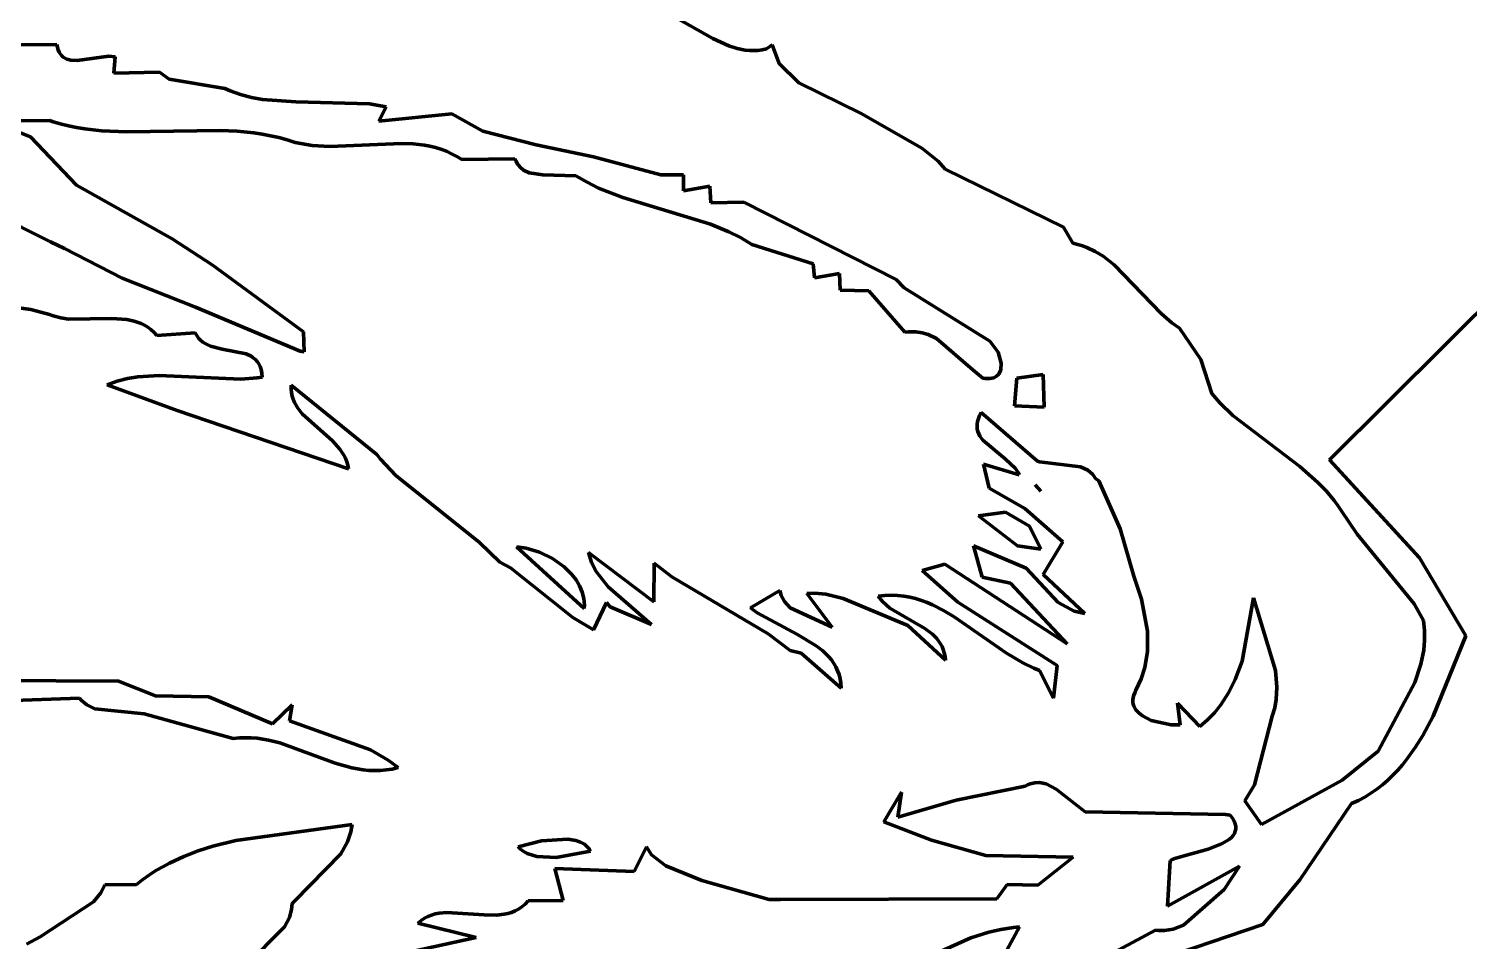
# Model space of a CAD drawing. Header units: millimetres. Extents: x 0 to 7.9, y 0 to 11.
# Drawn here: x 5.054 to 6.627, y 4.724 to 5.72 of the extents above; entities that cross this region are included whole.
import ezdxf

# ---------------------------------------------------------------- set-up
doc = ezdxf.new("R2010")
doc.units = ezdxf.units.MM
doc.layers.add('color#020202ff', color=7, linetype='CONTINUOUS', lineweight=100)
doc.layers.add('color#ffffffff', color=7, linetype='CONTINUOUS', lineweight=100)

msp = doc.modelspace()

# ---------------------------------------------------------------- linework, layer by layer
at = {"layer": 'color#020202ff'}
for p, q in [((5.8011, 5.7097), (5.7449, 5.7414)), ((5.0216, 5.703), (5.0848, 5.7034)), ((5.0848, 5.7034), (5.0854, 5.7001)), ((5.0854, 5.7001), (5.0863, 5.6973)), ((5.0863, 5.6973), (5.0874, 5.6948)), ((5.0874, 5.6948), (5.0887, 5.6927)), ((5.8186, 5.7017), (5.8011, 5.7097)), ((5.8275, 5.6989), (5.8186, 5.7017)), ((5.8365, 5.6971), (5.8275, 5.6989)), ((5.8411, 5.6967), (5.8365, 5.6971)), ((5.8457, 5.6966), (5.8411, 5.6967)), ((5.8503, 5.6968), (5.8457, 5.6966)), ((5.855, 5.6975), (5.8503, 5.6968)), ((5.8598, 5.6985), (5.855, 5.6975)), ((5.866, 5.703), (5.8598, 5.6985)), ((5.8735, 5.6827), (5.866, 5.703)), ((5.0887, 5.6927), (5.0901, 5.6909)), ((5.0901, 5.6909), (5.0917, 5.6894)), ((5.0917, 5.6894), (5.0955, 5.6873)), ((5.0955, 5.6873), (5.0998, 5.6861)), ((5.0998, 5.6861), (5.107, 5.6858)), ((5.107, 5.6858), (5.1415, 5.6907)), ((5.1415, 5.6907), (5.1483, 5.6899)), ((5.1483, 5.6899), (5.1468, 5.6721)), ((5.8951, 5.6613), (5.8735, 5.6827)), ((5.1468, 5.6721), (5.1967, 5.6729)), ((5.1967, 5.6729), (5.2075, 5.6653)), ((5.2075, 5.6653), (5.268, 5.6554)), ((5.268, 5.6554), (5.2738, 5.6528)), ((5.2738, 5.6528), (5.2854, 5.6486)), ((5.2854, 5.6486), (5.2972, 5.6455)), ((5.9629, 5.6278), (5.8951, 5.6613)), ((5.2972, 5.6455), (5.3092, 5.6433)), ((5.3092, 5.6433), (5.3458, 5.6408)), ((5.3458, 5.6408), (5.4261, 5.6385)), ((5.4261, 5.6385), (5.4443, 5.6351)), ((5.4443, 5.6351), (5.4364, 5.6194)), ((5.0771, 5.6201), (5.0118, 5.6199)), ((5.0118, 5.6199), (5.056, 5.6023)), ((5.0794, 5.6191), (5.0771, 5.6201)), ((5.0883, 5.6165), (5.0794, 5.6191)), ((5.0973, 5.6143), (5.0883, 5.6165)), ((5.4364, 5.6194), (5.516, 5.6275)), ((5.516, 5.6275), (5.55, 5.6086)), ((6.0294, 5.5899), (5.9629, 5.6278)), ((5.056, 5.6023), (5.1063, 5.5497)), ((5.1063, 5.6125), (5.0973, 5.6143)), ((5.1154, 5.6111), (5.1063, 5.6125)), ((5.1336, 5.6091), (5.1154, 5.6111)), ((5.1612, 5.6079), (5.1336, 5.6091)), ((5.2632, 5.6094), (5.1612, 5.6079)), ((5.2817, 5.6085), (5.2632, 5.6094)), ((5.2999, 5.6067), (5.2817, 5.6085)), ((5.309, 5.6054), (5.2999, 5.6067)), ((5.3181, 5.6037), (5.309, 5.6054)), ((5.3271, 5.6017), (5.3181, 5.6037)), ((5.3361, 5.5993), (5.3271, 5.6017)), ((5.55, 5.6086), (5.6081, 5.5936)), ((5.345, 5.5964), (5.3361, 5.5993)), ((5.3511, 5.595), (5.345, 5.5964)), ((5.3636, 5.593), (5.3511, 5.595)), ((5.3828, 5.592), (5.3636, 5.593)), ((5.461, 5.5953), (5.3828, 5.592)), ((5.4737, 5.5947), (5.461, 5.5953)), ((5.4861, 5.5933), (5.4737, 5.5947)), ((5.4922, 5.5921), (5.4861, 5.5933)), ((5.4983, 5.5906), (5.4922, 5.5921)), ((5.5042, 5.5888), (5.4983, 5.5906)), ((5.5101, 5.5866), (5.5042, 5.5888)), ((5.5158, 5.584), (5.5101, 5.5866)), ((5.6081, 5.5936), (5.6706, 5.5806)), ((6.0472, 5.5758), (6.0294, 5.5899)), ((5.5215, 5.581), (5.5158, 5.584)), ((5.527, 5.5775), (5.5215, 5.581)), ((5.585, 5.5785), (5.527, 5.5775)), ((5.5862, 5.5758), (5.585, 5.5785)), ((5.5875, 5.5734), (5.5862, 5.5758)), ((5.5906, 5.5693), (5.5875, 5.5734)), ((5.5943, 5.5662), (5.5906, 5.5693)), ((5.6706, 5.5806), (5.7444, 5.5608)), ((6.0547, 5.5671), (6.0472, 5.5758)), ((5.6006, 5.5632), (5.5943, 5.5662)), ((5.6154, 5.5611), (5.6006, 5.5632)), ((5.6516, 5.56), (5.6154, 5.5611)), ((5.6638, 5.5528), (5.6516, 5.56)), ((5.6764, 5.5465), (5.6638, 5.5528)), ((5.7444, 5.5608), (5.7691, 5.5608)), ((5.7691, 5.5608), (5.769, 5.5434)), ((6.1839, 5.5036), (6.0547, 5.5671)), ((5.1063, 5.5497), (5.2107, 5.491)), ((5.7027, 5.5362), (5.6764, 5.5465)), ((5.769, 5.5434), (5.7978, 5.5486)), ((5.7978, 5.5486), (5.7989, 5.5303)), ((5.0777, 5.4879), (5.0075, 5.5228)), ((5.7987, 5.5069), (5.7027, 5.5362)), ((5.7989, 5.5303), (5.835, 5.5312)), ((5.835, 5.5312), (6.0012, 5.4466)), ((5.8185, 5.4987), (5.7987, 5.5069)), ((5.2107, 5.491), (5.2544, 5.4625)), ((5.8313, 5.4923), (5.8185, 5.4987)), ((5.8436, 5.4849), (5.8313, 5.4923)), ((6.1944, 5.4861), (6.1839, 5.5036)), ((5.0932, 5.4803), (5.0777, 5.4879)), ((5.1562, 5.448), (5.0932, 5.4803)), ((5.9108, 5.4638), (5.8436, 5.4849)), ((6.1997, 5.4849), (6.1944, 5.4861)), ((6.2047, 5.4834), (6.1997, 5.4849)), ((6.2095, 5.4816), (6.2047, 5.4834)), ((6.2187, 5.4773), (6.2095, 5.4816)), ((6.2274, 5.472), (6.2187, 5.4773)), ((5.2544, 5.4625), (5.3539, 5.3893)), ((5.9122, 5.4485), (5.9108, 5.4638)), ((6.2394, 5.4626), (6.2274, 5.472)), ((6.2907, 5.4096), (6.2394, 5.4626)), ((5.236, 5.4162), (5.1562, 5.448)), ((5.9394, 5.4531), (5.9122, 5.4485)), ((5.94, 5.4348), (5.9394, 5.4531)), ((6.0012, 5.4466), (6.0101, 5.4375)), ((6.6817, 5.4559), (6.4747, 5.2496)), ((5.9716, 5.4343), (5.94, 5.4348)), ((6.0109, 5.3891), (5.9716, 5.4343)), ((6.0101, 5.4375), (6.1037, 5.3792)), ((4.9815, 5.4235), (5.0564, 5.4139)), ((5.0564, 5.4139), (5.0768, 5.4084)), ((5.3505, 5.3684), (5.236, 5.4162)), ((5.0768, 5.4084), (5.0807, 5.4069)), ((5.0807, 5.4069), (5.0889, 5.4047)), ((5.0889, 5.4047), (5.0973, 5.4034)), ((5.0973, 5.4034), (5.1447, 5.404)), ((5.1447, 5.404), (5.1612, 5.4029)), ((5.1612, 5.4029), (5.1691, 5.4012)), ((5.1691, 5.4012), (5.1767, 5.3984)), ((5.1767, 5.3984), (5.1803, 5.3966)), ((5.1803, 5.3966), (5.1839, 5.3944)), ((6.3025, 5.3994), (6.2907, 5.4096)), ((6.3109, 5.3934), (6.3025, 5.3994)), ((5.1839, 5.3944), (5.1873, 5.3918)), ((5.1873, 5.3918), (5.1906, 5.3889)), ((5.1906, 5.3889), (5.1938, 5.3855)), ((5.1938, 5.3855), (5.2357, 5.3885)), ((5.2357, 5.3885), (5.2374, 5.3854)), ((5.2374, 5.3854), (5.2394, 5.3826)), ((5.2394, 5.3826), (5.2416, 5.3802)), ((5.2416, 5.3802), (5.2441, 5.3782)), ((5.3539, 5.3893), (5.3549, 5.3676)), ((6.0149, 5.3894), (6.0109, 5.3891)), ((6.0226, 5.3894), (6.0149, 5.3894)), ((6.0297, 5.3884), (6.0226, 5.3894)), ((6.0363, 5.3864), (6.0297, 5.3884)), ((6.0455, 5.3822), (6.0363, 5.3864)), ((6.0849, 5.3478), (6.0455, 5.3822)), ((6.3341, 5.3592), (6.3109, 5.3934)), ((5.2441, 5.3782), (5.2467, 5.3765)), ((5.2467, 5.3765), (5.2524, 5.3738)), ((5.2524, 5.3738), (5.2653, 5.3705)), ((5.2653, 5.3705), (5.2913, 5.3654)), ((5.2913, 5.3654), (5.2968, 5.3629)), ((5.3549, 5.3676), (5.3505, 5.3684)), ((6.1037, 5.3792), (6.1126, 5.3671)), ((6.1126, 5.3671), (6.1161, 5.3551)), ((5.2968, 5.3629), (5.2992, 5.3612)), ((5.2992, 5.3612), (5.3015, 5.3593)), ((5.3015, 5.3593), (5.3035, 5.3571)), ((5.3035, 5.3571), (5.3052, 5.3545)), ((5.3052, 5.3545), (5.3066, 5.3515)), ((5.3066, 5.3515), (5.3078, 5.3481)), ((6.1161, 5.3551), (6.1156, 5.3478)), ((6.3462, 5.3221), (6.3341, 5.3592)), ((5.1507, 5.3357), (5.1398, 5.3317)), ((5.1619, 5.3386), (5.1507, 5.3357)), ((5.1733, 5.3404), (5.1619, 5.3386)), ((5.1965, 5.3418), (5.1733, 5.3404)), ((5.2857, 5.3378), (5.1965, 5.3418)), ((5.3033, 5.3391), (5.2857, 5.3378)), ((5.309, 5.3398), (5.3033, 5.3391)), ((5.3078, 5.3481), (5.3086, 5.3442)), ((5.3086, 5.3442), (5.309, 5.3398)), ((6.0958, 5.3388), (6.0849, 5.3478)), ((6.0986, 5.3385), (6.0958, 5.3388)), ((6.1013, 5.3383), (6.0986, 5.3385)), ((6.1037, 5.3385), (6.1013, 5.3383)), ((6.1078, 5.3393), (6.1037, 5.3385)), ((6.111, 5.341), (6.1078, 5.3393)), ((6.1134, 5.3433), (6.111, 5.341)), ((6.1156, 5.3478), (6.1134, 5.3433)), ((6.1307, 5.3085), (6.1332, 5.3387)), ((6.1332, 5.3387), (6.1619, 5.3428)), ((6.1619, 5.3428), (6.1631, 5.3073)), ((5.1398, 5.3317), (5.2161, 5.3036)), ((5.3406, 5.3269), (5.3407, 5.331)), ((5.3409, 5.323), (5.3406, 5.3269)), ((5.3407, 5.331), (5.4341, 5.2554)), ((5.3416, 5.3192), (5.3409, 5.323)), ((5.3427, 5.3157), (5.3416, 5.3192)), ((6.3548, 5.3119), (6.3462, 5.3221)), ((5.2161, 5.3036), (5.4033, 5.2396)), ((5.3441, 5.3123), (5.3427, 5.3157)), ((5.3478, 5.3059), (5.3441, 5.3123)), ((5.3525, 5.3), (5.3478, 5.3059)), ((6.0924, 5.2979), (6.0943, 5.3013)), ((6.0943, 5.3013), (6.1556, 5.248)), ((6.1631, 5.3073), (6.1307, 5.3085)), ((6.3689, 5.298), (6.3548, 5.3119)), ((5.3856, 5.2703), (5.3525, 5.3)), ((6.0896, 5.2858), (6.0897, 5.2886)), ((6.0899, 5.2831), (6.0896, 5.2858)), ((6.0897, 5.2886), (6.0902, 5.2916)), ((6.0902, 5.2916), (6.0911, 5.2947)), ((6.0911, 5.2947), (6.0924, 5.2979)), ((6.4421, 5.2422), (6.3689, 5.298)), ((5.3936, 5.2614), (5.3856, 5.2703)), ((6.0906, 5.2805), (6.0899, 5.2831)), ((6.0928, 5.2755), (6.0906, 5.2805)), ((6.0961, 5.271), (6.0928, 5.2755)), ((6.1204, 5.2506), (6.0961, 5.271)), ((5.398, 5.2548), (5.3936, 5.2614)), ((5.3998, 5.2513), (5.398, 5.2548)), ((5.4341, 5.2554), (5.438, 5.2505)), ((5.4013, 5.2476), (5.3998, 5.2513)), ((5.4025, 5.2437), (5.4013, 5.2476)), ((5.4033, 5.2396), (5.4025, 5.2437)), ((5.438, 5.2505), (5.4548, 5.2324)), ((6.1029, 5.2187), (6.0966, 5.2448)), ((6.0966, 5.2448), (6.1357, 5.2332)), ((6.1315, 5.2401), (6.1204, 5.2506)), ((6.1346, 5.2356), (6.1315, 5.2401)), ((6.1556, 5.248), (6.1578, 5.2473)), ((6.1578, 5.2473), (6.2026, 5.2421)), ((6.2026, 5.2421), (6.2107, 5.2382)), ((6.2107, 5.2382), (6.2159, 5.2335)), ((6.4619, 5.225), (6.4421, 5.2422)), ((6.4747, 5.2496), (6.5728, 5.1426)), ((5.4548, 5.2324), (5.5463, 5.1593)), ((6.1357, 5.2332), (6.1346, 5.2356)), ((6.2159, 5.2335), (6.2189, 5.2293)), ((6.2189, 5.2293), (6.2228, 5.2265)), ((6.2228, 5.2265), (6.2458, 5.1742)), ((6.4711, 5.2155), (6.4619, 5.225)), ((6.1417, 5.1964), (6.1029, 5.2187)), ((6.1531, 5.2222), (6.1568, 5.2183)), ((6.1594, 5.2155), (6.1531, 5.2222)), ((6.1568, 5.2183), (6.1594, 5.2155)), ((6.4796, 5.2053), (6.4711, 5.2155)), ((6.0913, 5.1885), (6.1207, 5.1923)), ((6.1207, 5.1923), (6.1469, 5.1771)), ((6.1834, 5.1599), (6.1417, 5.1964)), ((6.4835, 5.1999), (6.4796, 5.2053)), ((6.4873, 5.1942), (6.4835, 5.1999)), ((6.5046, 5.1684), (6.4873, 5.1942)), ((6.1337, 5.1558), (6.0913, 5.1885)), ((6.1469, 5.1771), (6.1592, 5.152)), ((6.1617, 5.1245), (6.1834, 5.1599)), ((6.2458, 5.1742), (6.2607, 5.1226)), ((6.567, 5.0923), (6.5046, 5.1684)), ((5.5463, 5.1593), (5.5685, 5.1378)), ((5.5868, 5.1544), (5.5974, 5.153)), ((5.6606, 5.0871), (5.5868, 5.1544)), ((5.5974, 5.153), (5.6119, 5.1487)), ((5.6119, 5.1487), (5.626, 5.1418)), ((5.6687, 5.1376), (5.6654, 5.1484)), ((5.6654, 5.1484), (5.7367, 5.0946)), ((6.0951, 5.1215), (6.0856, 5.1556)), ((6.0856, 5.1556), (6.1434, 5.1312)), ((6.1592, 5.152), (6.1337, 5.1558)), ((5.5685, 5.1378), (5.58, 5.1317)), ((5.58, 5.1317), (5.6481, 5.0774)), ((5.626, 5.1418), (5.6389, 5.1326)), ((5.6389, 5.1326), (5.6471, 5.1244)), ((5.6735, 5.1278), (5.6687, 5.1376)), ((5.7367, 5.0946), (5.7369, 5.1367)), ((5.7369, 5.1367), (5.7563, 5.1217)), ((6.0298, 5.1289), (6.0543, 5.1356)), ((6.0685, 5.094), (6.0298, 5.1289)), ((6.0543, 5.1356), (6.1881, 5.0487)), ((6.1434, 5.1312), (6.1784, 5.0936)), ((6.5728, 5.1426), (6.6236, 5.0574)), ((5.6471, 5.1244), (5.6518, 5.1184)), ((5.6518, 5.1184), (5.6556, 5.112)), ((5.6867, 5.1107), (5.6735, 5.1278)), ((5.7563, 5.1217), (5.8614, 5.0595)), ((6.126, 5.1148), (6.0951, 5.1215)), ((6.1881, 5.0487), (6.126, 5.1148)), ((6.2073, 5.0819), (6.1617, 5.1245)), ((6.2607, 5.1226), (6.2694, 5.0974)), ((5.6556, 5.112), (5.6584, 5.1052)), ((5.6584, 5.1052), (5.6602, 5.0982)), ((5.6602, 5.0982), (5.6606, 5.0945)), ((5.734, 5.0698), (5.6867, 5.1107)), ((5.8424, 5.0879), (5.8741, 5.1068)), ((5.8741, 5.1068), (5.8756, 5.1015)), ((5.8756, 5.1015), (5.8792, 5.0949)), ((5.9039, 5.1035), (5.9123, 5.1039)), ((5.9315, 5.067), (5.9039, 5.1035)), ((5.9123, 5.1039), (5.9244, 5.1029)), ((5.9244, 5.1029), (5.9436, 5.098)), ((5.9436, 5.098), (6.0142, 5.0685)), ((5.9817, 5.1005), (5.9889, 5.1014)), ((5.9863, 5.0949), (5.9817, 5.1005)), ((5.9889, 5.1014), (5.996, 5.1017)), ((5.996, 5.1017), (6.0028, 5.1015)), ((6.0028, 5.1015), (6.0095, 5.1008)), ((6.0095, 5.1008), (6.0161, 5.0996)), ((6.0161, 5.0996), (6.0225, 5.0981)), ((6.0225, 5.0981), (6.0288, 5.0961)), ((6.2694, 5.0974), (6.2759, 5.0623)), ((6.3791, 5.0297), (6.3916, 5.0989)), ((6.3916, 5.0989), (6.4156, 5.0194)), ((5.6606, 5.0945), (5.6608, 5.0908)), ((5.6608, 5.0908), (5.6606, 5.0871)), ((5.6707, 5.0638), (5.6851, 5.0936)), ((5.6851, 5.0936), (5.6891, 5.089)), ((5.6891, 5.089), (5.734, 5.0698)), ((5.8496, 5.0824), (5.8424, 5.0879)), ((5.8928, 5.0591), (5.8496, 5.0824)), ((5.8792, 5.0949), (5.8857, 5.0878)), ((5.8857, 5.0878), (5.9315, 5.067)), ((5.9944, 5.0877), (5.9863, 5.0949)), ((6.0326, 5.0655), (5.9944, 5.0877)), ((6.0288, 5.0961), (6.035, 5.0938)), ((6.035, 5.0938), (6.0411, 5.0912)), ((6.0411, 5.0912), (6.053, 5.0851)), ((6.053, 5.0851), (6.0647, 5.0781)), ((6.1771, 5.025), (6.0685, 5.094)), ((6.1784, 5.0936), (6.1958, 5.0844)), ((6.1958, 5.0844), (6.2073, 5.0819)), ((6.5772, 5.074), (6.567, 5.0923)), ((5.6481, 5.0774), (5.6707, 5.0638)), ((6.0142, 5.0685), (6.0551, 5.0308)), ((6.041, 5.0591), (6.0326, 5.0655)), ((6.0647, 5.0781), (6.1217, 5.0383)), ((6.5783, 5.063), (6.5772, 5.074)), ((5.8614, 5.0595), (5.8857, 5.0412)), ((5.9139, 5.0466), (5.8928, 5.0591)), ((6.0458, 5.0543), (6.041, 5.0591)), ((6.0498, 5.0487), (6.0458, 5.0543)), ((6.2759, 5.0623), (6.2758, 5.0403)), ((6.5774, 5.0417), (6.5784, 5.0522)), ((6.5784, 5.0522), (6.5783, 5.063)), ((6.6236, 5.0574), (6.5877, 4.9697)), ((5.8857, 5.0412), (5.8976, 5.0383)), ((5.8976, 5.0383), (5.9411, 5.0003)), ((5.9212, 5.0408), (5.9139, 5.0466)), ((5.9277, 5.0344), (5.9212, 5.0408)), ((5.9306, 5.031), (5.9277, 5.0344)), ((6.0514, 5.0456), (6.0498, 5.0487)), ((6.0528, 5.0423), (6.0514, 5.0456)), ((6.0539, 5.0387), (6.0528, 5.0423)), ((6.0547, 5.0349), (6.0539, 5.0387)), ((6.0551, 5.0308), (6.0547, 5.0349)), ((6.1217, 5.0383), (6.1395, 5.0278)), ((6.2758, 5.0403), (6.273, 5.0229)), ((6.5744, 5.0263), (6.5774, 5.0417)), ((5.9332, 5.0273), (5.9306, 5.031)), ((5.9354, 5.0234), (5.9332, 5.0273)), ((5.9373, 5.0193), (5.9354, 5.0234)), ((5.9389, 5.015), (5.9373, 5.0193)), ((6.1395, 5.0278), (6.1517, 5.022)), ((6.1517, 5.022), (6.158, 5.0196)), ((6.158, 5.0196), (6.1732, 4.9893)), ((6.1732, 4.9893), (6.1771, 5.025)), ((6.273, 5.0229), (6.269, 5.0103)), ((6.3716, 5.0095), (6.3791, 5.0297)), ((6.4156, 5.0194), (6.4171, 5.0014)), ((6.5678, 5.0065), (6.5744, 5.0263)), ((5.1521, 5.0078), (4.8942, 5.0093)), ((5.1926, 4.9918), (5.1521, 5.0078)), ((5.94, 5.0104), (5.9389, 5.015)), ((5.9408, 5.0055), (5.94, 5.0104)), ((5.9411, 5.0003), (5.9408, 5.0055)), ((6.269, 5.0103), (6.2632, 4.998)), ((6.3644, 4.9952), (6.3716, 5.0095)), ((6.5278, 4.9315), (6.5678, 5.0065)), ((5.0269, 4.9864), (5.1095, 4.9892)), ((5.1095, 4.9892), (5.1113, 4.9871)), ((5.1113, 4.9871), (5.1173, 4.9821)), ((5.2507, 4.9907), (5.1926, 4.9918)), ((5.3203, 4.9613), (5.2507, 4.9907)), ((6.26, 4.9899), (6.2597, 4.9874)), ((6.2597, 4.9874), (6.2598, 4.985)), ((6.2607, 4.9924), (6.26, 4.9899)), ((6.2618, 4.9952), (6.2607, 4.9924)), ((6.2632, 4.998), (6.2618, 4.9952)), ((6.3557, 4.9818), (6.3644, 4.9952)), ((6.4163, 4.9877), (6.4147, 4.9786)), ((6.4171, 5.0014), (6.4163, 4.9877)), ((5.1173, 4.9821), (5.1262, 4.9776)), ((5.1262, 4.9776), (5.1801, 4.9723)), ((5.1801, 4.9723), (5.2773, 4.9452)), ((5.3416, 4.982), (5.3203, 4.9613)), ((5.3389, 4.9646), (5.3416, 4.982)), ((6.2598, 4.985), (6.2601, 4.9827)), ((6.2601, 4.9827), (6.2608, 4.9806)), ((6.2608, 4.9806), (6.263, 4.9766)), ((6.263, 4.9766), (6.2662, 4.9731)), ((6.2662, 4.9731), (6.2702, 4.97)), ((6.3114, 4.96), (6.3085, 4.9837)), ((6.3085, 4.9837), (6.3328, 4.9582)), ((6.3413, 4.9656), (6.3489, 4.9734)), ((6.3489, 4.9734), (6.3557, 4.9818)), ((6.4147, 4.9786), (6.412, 4.9695)), ((5.4273, 4.9327), (5.3389, 4.9646)), ((6.2702, 4.97), (6.2799, 4.965)), ((6.2799, 4.965), (6.3018, 4.9601)), ((6.3018, 4.9601), (6.3114, 4.96)), ((6.3328, 4.9582), (6.3413, 4.9656)), ((6.412, 4.9695), (6.3927, 4.8945)), ((6.5877, 4.9697), (6.5764, 4.9486)), ((5.2773, 4.9452), (5.284, 4.9459)), ((5.284, 4.9459), (5.2905, 4.9461)), ((5.2905, 4.9461), (5.297, 4.946)), ((5.297, 4.946), (5.3034, 4.9455)), ((5.3034, 4.9455), (5.316, 4.9434)), ((5.316, 4.9434), (5.3283, 4.9403)), ((5.3283, 4.9403), (5.3886, 4.9184)), ((6.5764, 4.9486), (6.5681, 4.9353)), ((5.4467, 4.9217), (5.4273, 4.9327)), ((6.4882, 4.8998), (6.5278, 4.9315)), ((6.5681, 4.9353), (6.559, 4.9226)), ((5.3886, 4.9184), (5.4068, 4.9133)), ((5.4068, 4.9133), (5.4191, 4.911)), ((5.4191, 4.911), (5.4254, 4.9104)), ((5.4254, 4.9104), (5.4316, 4.9101)), ((5.4316, 4.9101), (5.438, 4.9103)), ((5.438, 4.9103), (5.4444, 4.9108)), ((5.4444, 4.9108), (5.4509, 4.9118)), ((5.4575, 4.9134), (5.4467, 4.9217)), ((5.4509, 4.9118), (5.4575, 4.9134)), ((6.5491, 4.9107), (6.5437, 4.9051)), ((6.5542, 4.9165), (6.5491, 4.9107)), ((6.559, 4.9226), (6.5542, 4.9165)), ((6.1421, 4.8932), (6.0667, 4.8779)), ((6.1449, 4.8946), (6.1421, 4.8932)), ((6.1476, 4.8956), (6.1449, 4.8946)), ((6.1529, 4.8969), (6.1476, 4.8956)), ((6.1579, 4.8971), (6.1529, 4.8969)), ((6.165, 4.8956), (6.1579, 4.8971)), ((6.1761, 4.8897), (6.165, 4.8956)), ((6.3927, 4.8945), (6.3821, 4.8772)), ((6.4002, 4.8512), (6.4882, 4.8998)), ((6.5323, 4.8947), (6.5262, 4.8899)), ((6.5382, 4.8998), (6.5323, 4.8947)), ((6.5437, 4.9051), (6.5382, 4.8998)), ((6.0073, 4.8865), (5.988, 4.8543)), ((6.0031, 4.8594), (6.0073, 4.8865)), ((6.0667, 4.8779), (6.0031, 4.8594)), ((6.2076, 4.8651), (6.1761, 4.8897)), ((6.3821, 4.8772), (6.4002, 4.8512)), ((6.5061, 4.8775), (6.4987, 4.8741)), ((6.5131, 4.8813), (6.5061, 4.8775)), ((6.5198, 4.8855), (6.5131, 4.8813)), ((6.5262, 4.8899), (6.5198, 4.8855)), ((6.3608, 4.8622), (6.2076, 4.8651)), ((6.3661, 4.8615), (6.3608, 4.8622)), ((6.3686, 4.8581), (6.3661, 4.8615)), ((6.4987, 4.8741), (6.4422, 4.7907)), ((5.4073, 4.8513), (5.28, 4.8337)), ((5.4058, 4.8433), (5.4073, 4.8513)), ((5.988, 4.8543), (6.0398, 4.8343)), ((6.3704, 4.8549), (6.3686, 4.8581)), ((6.3716, 4.8519), (6.3704, 4.8549)), ((6.3722, 4.8491), (6.3716, 4.8519)), ((6.3717, 4.8439), (6.3722, 4.8464)), ((6.3722, 4.8464), (6.3722, 4.8491)), ((5.28, 4.8337), (5.2552, 4.8275)), ((5.395, 4.8192), (5.4022, 4.8324)), ((5.4022, 4.8324), (5.4058, 4.8433)), ((5.6141, 4.8333), (5.5885, 4.827)), ((5.6428, 4.8353), (5.6141, 4.8333)), ((5.6514, 4.8339), (5.6428, 4.8353)), ((5.6565, 4.8321), (5.6514, 4.8339)), ((5.661, 4.8296), (5.6565, 4.8321)), ((5.6647, 4.8263), (5.661, 4.8296)), ((6.0398, 4.8343), (6.0991, 4.8175)), ((6.3422, 4.8244), (6.3566, 4.83)), ((6.3566, 4.83), (6.3626, 4.8334)), ((6.3626, 4.8334), (6.3652, 4.8352)), ((6.3652, 4.8352), (6.3674, 4.8372)), ((6.3674, 4.8372), (6.3693, 4.8393)), ((6.3693, 4.8393), (6.3707, 4.8415)), ((6.3707, 4.8415), (6.3717, 4.8439)), ((5.2232, 4.8163), (5.2078, 4.8092)), ((5.239, 4.8224), (5.2232, 4.8163)), ((5.2552, 4.8275), (5.239, 4.8224)), ((5.3442, 4.7675), (5.395, 4.8192)), ((5.5885, 4.827), (5.5901, 4.8252)), ((5.5901, 4.8252), (5.5939, 4.822)), ((5.5939, 4.822), (5.5983, 4.8195)), ((5.5983, 4.8195), (5.6087, 4.8163)), ((5.6087, 4.8163), (5.6299, 4.8152)), ((5.6299, 4.8152), (5.6676, 4.8221)), ((5.6663, 4.8243), (5.6647, 4.8263)), ((5.6676, 4.8221), (5.6663, 4.8243)), ((5.7286, 4.8267), (5.7152, 4.8001)), ((5.7342, 4.8181), (5.7286, 4.8267)), ((5.7496, 4.8062), (5.7342, 4.8181)), ((6.0991, 4.8175), (6.1945, 4.8154)), ((6.1945, 4.8154), (6.156, 4.7849)), ((6.3029, 4.8131), (6.3056, 4.8141)), ((6.3056, 4.8141), (6.3118, 4.816)), ((6.3118, 4.816), (6.3422, 4.8244)), ((5.1929, 4.8009), (5.1857, 4.7962)), ((5.2003, 4.8052), (5.1929, 4.8009)), ((5.2078, 4.8092), (5.2003, 4.8052)), ((5.7152, 4.8001), (5.6284, 4.8032)), ((5.6284, 4.8032), (5.6377, 4.7683)), ((5.7891, 4.79), (5.7496, 4.8062)), ((6.2975, 4.762), (6.3005, 4.8121)), ((6.3762, 4.8058), (6.2975, 4.762)), ((6.3005, 4.8121), (6.3029, 4.8131)), ((6.3594, 4.7801), (6.3762, 4.8058)), ((5.1372, 4.7852), (5.1326, 4.7765)), ((5.1716, 4.7859), (5.1372, 4.7852)), ((5.1786, 4.7912), (5.1716, 4.7859)), ((5.1857, 4.7962), (5.1786, 4.7912)), ((5.8626, 4.7695), (5.7891, 4.79)), ((6.1225, 4.7857), (6.1112, 4.7702)), ((6.156, 4.7849), (6.1225, 4.7857)), ((6.4422, 4.7907), (6.4017, 4.7422)), ((5.1247, 4.7667), (5.0664, 4.7286)), ((5.1326, 4.7765), (5.1247, 4.7667)), ((5.3415, 4.7648), (5.3442, 4.7675)), ((5.5993, 4.7679), (5.596, 4.7644)), ((5.6377, 4.7683), (5.5993, 4.7679)), ((5.875, 4.7693), (5.8626, 4.7695)), ((6.1112, 4.7702), (5.875, 4.7693)), ((6.315, 4.7414), (6.3594, 4.7801)), ((5.3387, 4.7497), (5.3409, 4.7584)), ((5.3409, 4.7584), (5.3415, 4.7648)), ((5.49, 4.7508), (5.4862, 4.7488)), ((5.4939, 4.7524), (5.49, 4.7508)), ((5.4979, 4.7536), (5.4939, 4.7524)), ((5.5021, 4.7544), (5.4979, 4.7536)), ((5.5107, 4.7553), (5.5021, 4.7544)), ((5.5514, 4.7525), (5.5107, 4.7553)), ((5.5647, 4.7522), (5.5514, 4.7525)), ((5.5732, 4.7532), (5.5647, 4.7522)), ((5.5773, 4.7541), (5.5732, 4.7532)), ((5.5813, 4.7553), (5.5773, 4.7541)), ((5.5852, 4.7569), (5.5813, 4.7553)), ((5.589, 4.7589), (5.5852, 4.7569)), ((5.5926, 4.7614), (5.589, 4.7589)), ((5.596, 4.7644), (5.5926, 4.7614)), ((5.2912, 4.6969), (5.3334, 4.7393)), ((5.3334, 4.7393), (5.3387, 4.7497)), ((5.4825, 4.7464), (5.479, 4.7435)), ((5.479, 4.7435), (5.5426, 4.7279)), ((5.4862, 4.7488), (5.4825, 4.7464)), ((6.1024, 4.7335), (6.1157, 4.7366)), ((6.1361, 4.7395), (6.1131, 4.6972)), ((6.1157, 4.7366), (6.1293, 4.7388)), ((6.1293, 4.7388), (6.1361, 4.7395)), ((6.209, 4.6955), (6.2845, 4.7358)), ((6.2845, 4.7358), (6.2879, 4.7355)), ((6.2879, 4.7355), (6.2945, 4.7356)), ((6.2945, 4.7356), (6.3038, 4.7371)), ((6.3038, 4.7371), (6.315, 4.7414)), ((6.4017, 4.7422), (6.3086, 4.7104)), ((5.0664, 4.7286), (5.0516, 4.7206)), ((5.5426, 4.7279), (5.388, 4.6941)), ((5.9823, 4.6824), (6.0829, 4.7274)), ((6.0829, 4.7274), (6.1024, 4.7335))]:
    msp.add_line(p, q, dxfattribs=at)
at = {"layer": 'color#ffffffff'}
for p, q in [((5.7449, 5.7414), (5.8011, 5.7097)), ((5.0848, 5.7034), (5.0216, 5.703)), ((5.0854, 5.7001), (5.0848, 5.7034)), ((5.0863, 5.6973), (5.0854, 5.7001)), ((5.0874, 5.6948), (5.0863, 5.6973)), ((5.0887, 5.6927), (5.0874, 5.6948)), ((5.8011, 5.7097), (5.8186, 5.7017)), ((5.8186, 5.7017), (5.8275, 5.6989)), ((5.8275, 5.6989), (5.8365, 5.6971)), ((5.8365, 5.6971), (5.8411, 5.6967)), ((5.8411, 5.6967), (5.8457, 5.6966)), ((5.8457, 5.6966), (5.8503, 5.6968)), ((5.8503, 5.6968), (5.855, 5.6975)), ((5.855, 5.6975), (5.8598, 5.6985)), ((5.8598, 5.6985), (5.866, 5.703)), ((5.866, 5.703), (5.8735, 5.6827)), ((5.0901, 5.6909), (5.0887, 5.6927)), ((5.0917, 5.6894), (5.0901, 5.6909)), ((5.0955, 5.6873), (5.0917, 5.6894)), ((5.0998, 5.6861), (5.0955, 5.6873)), ((5.107, 5.6858), (5.0998, 5.6861)), ((5.1415, 5.6907), (5.107, 5.6858)), ((5.1483, 5.6899), (5.1415, 5.6907)), ((5.1468, 5.6721), (5.1483, 5.6899)), ((5.8735, 5.6827), (5.8951, 5.6613)), ((5.1967, 5.6729), (5.1468, 5.6721)), ((5.2075, 5.6653), (5.1967, 5.6729)), ((5.268, 5.6554), (5.2075, 5.6653)), ((5.2738, 5.6528), (5.268, 5.6554)), ((5.2854, 5.6486), (5.2738, 5.6528)), ((5.2972, 5.6455), (5.2854, 5.6486)), ((5.8951, 5.6613), (5.9629, 5.6278)), ((5.3092, 5.6433), (5.2972, 5.6455)), ((5.3458, 5.6408), (5.3092, 5.6433)), ((5.4261, 5.6385), (5.3458, 5.6408)), ((5.4443, 5.6351), (5.4261, 5.6385)), ((5.4364, 5.6194), (5.4443, 5.6351)), ((5.0118, 5.6199), (5.0771, 5.6201)), ((5.056, 5.6023), (5.0118, 5.6199)), ((5.0771, 5.6201), (5.0794, 5.6191)), ((5.0794, 5.6191), (5.0883, 5.6165)), ((5.0883, 5.6165), (5.0973, 5.6143)), ((5.516, 5.6275), (5.4364, 5.6194)), ((5.55, 5.6086), (5.516, 5.6275)), ((5.9629, 5.6278), (6.0294, 5.5899)), ((5.1063, 5.5497), (5.056, 5.6023)), ((5.0973, 5.6143), (5.1063, 5.6125)), ((5.1063, 5.6125), (5.1154, 5.6111)), ((5.1154, 5.6111), (5.1336, 5.6091)), ((5.1336, 5.6091), (5.1612, 5.6079)), ((5.1612, 5.6079), (5.2632, 5.6094)), ((5.2632, 5.6094), (5.2817, 5.6085)), ((5.2817, 5.6085), (5.2999, 5.6067)), ((5.2999, 5.6067), (5.309, 5.6054)), ((5.309, 5.6054), (5.3181, 5.6037)), ((5.3181, 5.6037), (5.3271, 5.6017)), ((5.3271, 5.6017), (5.3361, 5.5993)), ((5.6081, 5.5936), (5.55, 5.6086)), ((5.3361, 5.5993), (5.345, 5.5964)), ((5.345, 5.5964), (5.3511, 5.595)), ((5.3511, 5.595), (5.3636, 5.593)), ((5.3636, 5.593), (5.3828, 5.592)), ((5.3828, 5.592), (5.461, 5.5953)), ((5.461, 5.5953), (5.4737, 5.5947)), ((5.4737, 5.5947), (5.4861, 5.5933)), ((5.4861, 5.5933), (5.4922, 5.5921)), ((5.4922, 5.5921), (5.4983, 5.5906)), ((5.4983, 5.5906), (5.5042, 5.5888)), ((5.5042, 5.5888), (5.5101, 5.5866)), ((5.5101, 5.5866), (5.5158, 5.584)), ((5.6706, 5.5806), (5.6081, 5.5936)), ((6.0294, 5.5899), (6.0472, 5.5758)), ((5.5158, 5.584), (5.5215, 5.581)), ((5.5215, 5.581), (5.527, 5.5775)), ((5.527, 5.5775), (5.585, 5.5785)), ((5.585, 5.5785), (5.5862, 5.5758)), ((5.5862, 5.5758), (5.5875, 5.5734)), ((5.5875, 5.5734), (5.5906, 5.5693)), ((5.5906, 5.5693), (5.5943, 5.5662)), ((5.7444, 5.5608), (5.6706, 5.5806)), ((6.0472, 5.5758), (6.0547, 5.5671)), ((5.5943, 5.5662), (5.6006, 5.5632)), ((5.6006, 5.5632), (5.6154, 5.5611)), ((5.6154, 5.5611), (5.6516, 5.56)), ((5.6516, 5.56), (5.6638, 5.5528)), ((5.6638, 5.5528), (5.6764, 5.5465)), ((5.7691, 5.5608), (5.7444, 5.5608)), ((5.769, 5.5434), (5.7691, 5.5608)), ((6.0547, 5.5671), (6.1839, 5.5036)), ((5.2107, 5.491), (5.1063, 5.5497)), ((5.6764, 5.5465), (5.7027, 5.5362)), ((5.7978, 5.5486), (5.769, 5.5434)), ((5.7989, 5.5303), (5.7978, 5.5486)), ((5.0075, 5.5228), (5.0777, 5.4879)), ((5.7027, 5.5362), (5.7987, 5.5069)), ((5.835, 5.5312), (5.7989, 5.5303)), ((6.0012, 5.4466), (5.835, 5.5312)), ((5.7987, 5.5069), (5.8185, 5.4987)), ((5.2544, 5.4625), (5.2107, 5.491)), ((5.8185, 5.4987), (5.8313, 5.4923)), ((5.8313, 5.4923), (5.8436, 5.4849)), ((6.1839, 5.5036), (6.1944, 5.4861)), ((5.0777, 5.4879), (5.0932, 5.4803)), ((5.0932, 5.4803), (5.1562, 5.448)), ((5.8436, 5.4849), (5.9108, 5.4638)), ((6.1944, 5.4861), (6.1997, 5.4849)), ((6.1997, 5.4849), (6.2047, 5.4834)), ((6.2047, 5.4834), (6.2095, 5.4816)), ((6.2095, 5.4816), (6.2187, 5.4773)), ((6.2187, 5.4773), (6.2274, 5.472)), ((5.3539, 5.3893), (5.2544, 5.4625)), ((5.9108, 5.4638), (5.9122, 5.4485)), ((6.2274, 5.472), (6.2394, 5.4626)), ((6.2394, 5.4626), (6.2907, 5.4096)), ((5.1562, 5.448), (5.236, 5.4162)), ((5.9122, 5.4485), (5.9394, 5.4531)), ((5.9394, 5.4531), (5.94, 5.4348)), ((6.0101, 5.4375), (6.0012, 5.4466)), ((6.4747, 5.2496), (6.6817, 5.4559)), ((5.94, 5.4348), (5.9716, 5.4343)), ((5.9716, 5.4343), (6.0109, 5.3891)), ((6.1037, 5.3792), (6.0101, 5.4375)), ((5.0564, 5.4139), (4.9815, 5.4235)), ((5.0768, 5.4084), (5.0564, 5.4139)), ((5.236, 5.4162), (5.3505, 5.3684)), ((5.0807, 5.4069), (5.0768, 5.4084)), ((5.0889, 5.4047), (5.0807, 5.4069)), ((5.0973, 5.4034), (5.0889, 5.4047)), ((5.1447, 5.404), (5.0973, 5.4034)), ((5.1612, 5.4029), (5.1447, 5.404)), ((5.1691, 5.4012), (5.1612, 5.4029)), ((5.1767, 5.3984), (5.1691, 5.4012)), ((5.1803, 5.3966), (5.1767, 5.3984)), ((5.1839, 5.3944), (5.1803, 5.3966)), ((6.2907, 5.4096), (6.3025, 5.3994)), ((6.3025, 5.3994), (6.3109, 5.3934)), ((5.1873, 5.3918), (5.1839, 5.3944)), ((5.1906, 5.3889), (5.1873, 5.3918)), ((5.1938, 5.3855), (5.1906, 5.3889)), ((5.2357, 5.3885), (5.1938, 5.3855)), ((5.2374, 5.3854), (5.2357, 5.3885)), ((5.2394, 5.3826), (5.2374, 5.3854)), ((5.2416, 5.3802), (5.2394, 5.3826)), ((5.2441, 5.3782), (5.2416, 5.3802)), ((5.3549, 5.3676), (5.3539, 5.3893)), ((6.0109, 5.3891), (6.0149, 5.3894)), ((6.0149, 5.3894), (6.0226, 5.3894)), ((6.0226, 5.3894), (6.0297, 5.3884)), ((6.0297, 5.3884), (6.0363, 5.3864)), ((6.0363, 5.3864), (6.0455, 5.3822)), ((6.0455, 5.3822), (6.0849, 5.3478)), ((6.3109, 5.3934), (6.3341, 5.3592)), ((5.2467, 5.3765), (5.2441, 5.3782)), ((5.2524, 5.3738), (5.2467, 5.3765)), ((5.2653, 5.3705), (5.2524, 5.3738)), ((5.2913, 5.3654), (5.2653, 5.3705)), ((5.2968, 5.3629), (5.2913, 5.3654)), ((5.3505, 5.3684), (5.3549, 5.3676)), ((6.1126, 5.3671), (6.1037, 5.3792)), ((6.1161, 5.3551), (6.1126, 5.3671)), ((5.2992, 5.3612), (5.2968, 5.3629)), ((5.3015, 5.3593), (5.2992, 5.3612)), ((5.3035, 5.3571), (5.3015, 5.3593)), ((5.3052, 5.3545), (5.3035, 5.3571)), ((5.3066, 5.3515), (5.3052, 5.3545)), ((5.3078, 5.3481), (5.3066, 5.3515)), ((6.1156, 5.3478), (6.1161, 5.3551)), ((6.3341, 5.3592), (6.3462, 5.3221)), ((5.1398, 5.3317), (5.1507, 5.3357)), ((5.1507, 5.3357), (5.1619, 5.3386)), ((5.1619, 5.3386), (5.1733, 5.3404)), ((5.1733, 5.3404), (5.1965, 5.3418)), ((5.1965, 5.3418), (5.2857, 5.3378)), ((5.2857, 5.3378), (5.3033, 5.3391)), ((5.3033, 5.3391), (5.309, 5.3398)), ((5.3086, 5.3442), (5.3078, 5.3481)), ((5.309, 5.3398), (5.3086, 5.3442)), ((6.0849, 5.3478), (6.0958, 5.3388)), ((6.0958, 5.3388), (6.0986, 5.3385)), ((6.0986, 5.3385), (6.1013, 5.3383)), ((6.1013, 5.3383), (6.1037, 5.3385)), ((6.1037, 5.3385), (6.1078, 5.3393)), ((6.1078, 5.3393), (6.111, 5.341)), ((6.111, 5.341), (6.1134, 5.3433)), ((6.1134, 5.3433), (6.1156, 5.3478)), ((6.1332, 5.3387), (6.1307, 5.3085)), ((6.1619, 5.3428), (6.1332, 5.3387)), ((6.1631, 5.3073), (6.1619, 5.3428)), ((5.2161, 5.3036), (5.1398, 5.3317)), ((5.3407, 5.331), (5.3406, 5.3269)), ((5.3406, 5.3269), (5.3409, 5.323)), ((5.4341, 5.2554), (5.3407, 5.331)), ((5.3409, 5.323), (5.3416, 5.3192)), ((5.3416, 5.3192), (5.3427, 5.3157)), ((6.3462, 5.3221), (6.3548, 5.3119)), ((5.4033, 5.2396), (5.2161, 5.3036)), ((5.3427, 5.3157), (5.3441, 5.3123)), ((5.3441, 5.3123), (5.3478, 5.3059)), ((5.3478, 5.3059), (5.3525, 5.3)), ((6.0943, 5.3013), (6.0924, 5.2979)), ((6.1556, 5.248), (6.0943, 5.3013)), ((6.1307, 5.3085), (6.1631, 5.3073)), ((6.3548, 5.3119), (6.3689, 5.298)), ((5.3525, 5.3), (5.3856, 5.2703)), ((6.0897, 5.2886), (6.0896, 5.2858)), ((6.0896, 5.2858), (6.0899, 5.2831)), ((6.0902, 5.2916), (6.0897, 5.2886)), ((6.0911, 5.2947), (6.0902, 5.2916)), ((6.0924, 5.2979), (6.0911, 5.2947)), ((6.3689, 5.298), (6.4421, 5.2422)), ((5.3856, 5.2703), (5.3936, 5.2614)), ((6.0899, 5.2831), (6.0906, 5.2805)), ((6.0906, 5.2805), (6.0928, 5.2755)), ((6.0928, 5.2755), (6.0961, 5.271)), ((6.0961, 5.271), (6.1204, 5.2506)), ((5.3936, 5.2614), (5.398, 5.2548)), ((5.398, 5.2548), (5.3998, 5.2513)), ((5.438, 5.2505), (5.4341, 5.2554)), ((5.3998, 5.2513), (5.4013, 5.2476)), ((5.4013, 5.2476), (5.4025, 5.2437)), ((5.4025, 5.2437), (5.4033, 5.2396)), ((5.4548, 5.2324), (5.438, 5.2505)), ((6.1357, 5.2332), (6.0966, 5.2448)), ((6.0966, 5.2448), (6.1029, 5.2187)), ((6.1204, 5.2506), (6.1315, 5.2401)), ((6.1315, 5.2401), (6.1346, 5.2356)), ((6.1578, 5.2473), (6.1556, 5.248)), ((6.2026, 5.2421), (6.1578, 5.2473)), ((6.2107, 5.2382), (6.2026, 5.2421)), ((6.2159, 5.2335), (6.2107, 5.2382)), ((6.4421, 5.2422), (6.4619, 5.225)), ((6.5728, 5.1426), (6.4747, 5.2496)), ((5.5463, 5.1593), (5.4548, 5.2324)), ((6.1346, 5.2356), (6.1357, 5.2332)), ((6.2189, 5.2293), (6.2159, 5.2335)), ((6.2228, 5.2265), (6.2189, 5.2293)), ((6.2458, 5.1742), (6.2228, 5.2265)), ((6.4619, 5.225), (6.4711, 5.2155)), ((6.1029, 5.2187), (6.1417, 5.1964)), ((6.1531, 5.2222), (6.1594, 5.2155)), ((6.1568, 5.2183), (6.1531, 5.2222)), ((6.1594, 5.2155), (6.1568, 5.2183)), ((6.4711, 5.2155), (6.4796, 5.2053)), ((6.1207, 5.1923), (6.0913, 5.1885)), ((6.1469, 5.1771), (6.1207, 5.1923)), ((6.1417, 5.1964), (6.1834, 5.1599)), ((6.4796, 5.2053), (6.4835, 5.1999)), ((6.4835, 5.1999), (6.4873, 5.1942)), ((6.4873, 5.1942), (6.5046, 5.1684)), ((6.0913, 5.1885), (6.1337, 5.1558)), ((6.1592, 5.152), (6.1469, 5.1771)), ((6.1834, 5.1599), (6.1617, 5.1245)), ((6.2607, 5.1226), (6.2458, 5.1742)), ((6.5046, 5.1684), (6.567, 5.0923)), ((5.5685, 5.1378), (5.5463, 5.1593)), ((5.5868, 5.1544), (5.6606, 5.0871)), ((5.5974, 5.153), (5.5868, 5.1544)), ((5.6119, 5.1487), (5.5974, 5.153)), ((5.626, 5.1418), (5.6119, 5.1487)), ((5.7367, 5.0946), (5.6654, 5.1484)), ((5.6654, 5.1484), (5.6687, 5.1376)), ((6.1434, 5.1312), (6.0856, 5.1556)), ((6.0856, 5.1556), (6.0951, 5.1215)), ((6.1337, 5.1558), (6.1592, 5.152)), ((5.58, 5.1317), (5.5685, 5.1378)), ((5.6481, 5.0774), (5.58, 5.1317)), ((5.6389, 5.1326), (5.626, 5.1418)), ((5.6471, 5.1244), (5.6389, 5.1326)), ((5.6687, 5.1376), (5.6735, 5.1278)), ((5.7369, 5.1367), (5.7367, 5.0946)), ((5.7563, 5.1217), (5.7369, 5.1367)), ((6.0543, 5.1356), (6.0298, 5.1289)), ((6.0298, 5.1289), (6.0685, 5.094)), ((6.1881, 5.0487), (6.0543, 5.1356)), ((6.1784, 5.0936), (6.1434, 5.1312)), ((6.6236, 5.0574), (6.5728, 5.1426)), ((5.6518, 5.1184), (5.6471, 5.1244)), ((5.6556, 5.112), (5.6518, 5.1184)), ((5.6735, 5.1278), (5.6867, 5.1107)), ((5.8614, 5.0595), (5.7563, 5.1217)), ((6.0951, 5.1215), (6.126, 5.1148)), ((6.126, 5.1148), (6.1881, 5.0487)), ((6.1617, 5.1245), (6.2073, 5.0819)), ((6.2694, 5.0974), (6.2607, 5.1226)), ((5.6584, 5.1052), (5.6556, 5.112)), ((5.6602, 5.0982), (5.6584, 5.1052)), ((5.6606, 5.0945), (5.6602, 5.0982)), ((5.6867, 5.1107), (5.734, 5.0698)), ((5.8741, 5.1068), (5.8424, 5.0879)), ((5.8756, 5.1015), (5.8741, 5.1068)), ((5.8792, 5.0949), (5.8756, 5.1015)), ((5.9123, 5.1039), (5.9039, 5.1035)), ((5.9039, 5.1035), (5.9315, 5.067)), ((5.9244, 5.1029), (5.9123, 5.1039)), ((5.9436, 5.098), (5.9244, 5.1029)), ((6.0142, 5.0685), (5.9436, 5.098)), ((5.9889, 5.1014), (5.9817, 5.1005)), ((5.9817, 5.1005), (5.9863, 5.0949)), ((5.996, 5.1017), (5.9889, 5.1014)), ((6.0028, 5.1015), (5.996, 5.1017)), ((6.0095, 5.1008), (6.0028, 5.1015)), ((6.0161, 5.0996), (6.0095, 5.1008)), ((6.0225, 5.0981), (6.0161, 5.0996)), ((6.0288, 5.0961), (6.0225, 5.0981)), ((6.2759, 5.0623), (6.2694, 5.0974)), ((6.3916, 5.0989), (6.3791, 5.0297)), ((6.4156, 5.0194), (6.3916, 5.0989)), ((5.6608, 5.0908), (5.6606, 5.0945)), ((5.6606, 5.0871), (5.6608, 5.0908)), ((5.6851, 5.0936), (5.6707, 5.0638)), ((5.6891, 5.089), (5.6851, 5.0936)), ((5.734, 5.0698), (5.6891, 5.089)), ((5.8424, 5.0879), (5.8496, 5.0824)), ((5.8496, 5.0824), (5.8928, 5.0591)), ((5.8857, 5.0878), (5.8792, 5.0949)), ((5.9315, 5.067), (5.8857, 5.0878)), ((5.9863, 5.0949), (5.9944, 5.0877)), ((5.9944, 5.0877), (6.0326, 5.0655)), ((6.035, 5.0938), (6.0288, 5.0961)), ((6.0411, 5.0912), (6.035, 5.0938)), ((6.053, 5.0851), (6.0411, 5.0912)), ((6.0647, 5.0781), (6.053, 5.0851)), ((6.0685, 5.094), (6.1771, 5.025)), ((6.1958, 5.0844), (6.1784, 5.0936)), ((6.2073, 5.0819), (6.1958, 5.0844)), ((6.567, 5.0923), (6.5772, 5.074)), ((5.6707, 5.0638), (5.6481, 5.0774)), ((6.0551, 5.0308), (6.0142, 5.0685)), ((6.0326, 5.0655), (6.041, 5.0591)), ((6.1217, 5.0383), (6.0647, 5.0781)), ((6.5772, 5.074), (6.5783, 5.063)), ((5.8857, 5.0412), (5.8614, 5.0595)), ((5.8928, 5.0591), (5.9139, 5.0466)), ((6.041, 5.0591), (6.0458, 5.0543)), ((6.0458, 5.0543), (6.0498, 5.0487)), ((6.2758, 5.0403), (6.2759, 5.0623)), ((6.5784, 5.0522), (6.5774, 5.0417)), ((6.5783, 5.063), (6.5784, 5.0522)), ((6.5877, 4.9697), (6.6236, 5.0574)), ((5.8976, 5.0383), (5.8857, 5.0412)), ((5.9411, 5.0003), (5.8976, 5.0383)), ((5.9139, 5.0466), (5.9212, 5.0408)), ((5.9212, 5.0408), (5.9277, 5.0344)), ((5.9277, 5.0344), (5.9306, 5.031)), ((6.0498, 5.0487), (6.0514, 5.0456)), ((6.0514, 5.0456), (6.0528, 5.0423)), ((6.0528, 5.0423), (6.0539, 5.0387)), ((6.0539, 5.0387), (6.0547, 5.0349)), ((6.0547, 5.0349), (6.0551, 5.0308)), ((6.1395, 5.0278), (6.1217, 5.0383)), ((6.273, 5.0229), (6.2758, 5.0403)), ((6.5774, 5.0417), (6.5744, 5.0263)), ((5.9306, 5.031), (5.9332, 5.0273)), ((5.9332, 5.0273), (5.9354, 5.0234)), ((5.9354, 5.0234), (5.9373, 5.0193)), ((5.9373, 5.0193), (5.9389, 5.015)), ((6.1517, 5.022), (6.1395, 5.0278)), ((6.158, 5.0196), (6.1517, 5.022)), ((6.1732, 4.9893), (6.158, 5.0196)), ((6.1771, 5.025), (6.1732, 4.9893)), ((6.269, 5.0103), (6.273, 5.0229)), ((6.3791, 5.0297), (6.3716, 5.0095)), ((6.4171, 5.0014), (6.4156, 5.0194)), ((6.5744, 5.0263), (6.5678, 5.0065)), ((4.8942, 5.0093), (5.1521, 5.0078)), ((5.1521, 5.0078), (5.1926, 4.9918)), ((5.9389, 5.015), (5.94, 5.0104)), ((5.94, 5.0104), (5.9408, 5.0055)), ((5.9408, 5.0055), (5.9411, 5.0003)), ((6.2632, 4.998), (6.269, 5.0103)), ((6.3716, 5.0095), (6.3644, 4.9952)), ((6.5678, 5.0065), (6.5278, 4.9315)), ((5.1095, 4.9892), (5.0269, 4.9864)), ((5.1113, 4.9871), (5.1095, 4.9892)), ((5.1173, 4.9821), (5.1113, 4.9871)), ((5.1926, 4.9918), (5.2507, 4.9907)), ((5.2507, 4.9907), (5.3203, 4.9613)), ((6.2597, 4.9874), (6.26, 4.9899)), ((6.2598, 4.985), (6.2597, 4.9874)), ((6.26, 4.9899), (6.2607, 4.9924)), ((6.2607, 4.9924), (6.2618, 4.9952)), ((6.2618, 4.9952), (6.2632, 4.998)), ((6.3644, 4.9952), (6.3557, 4.9818)), ((6.4147, 4.9786), (6.4163, 4.9877)), ((6.4163, 4.9877), (6.4171, 5.0014)), ((5.1262, 4.9776), (5.1173, 4.9821)), ((5.1801, 4.9723), (5.1262, 4.9776)), ((5.2773, 4.9452), (5.1801, 4.9723)), ((5.3203, 4.9613), (5.3416, 4.982)), ((5.3416, 4.982), (5.3389, 4.9646)), ((6.2601, 4.9827), (6.2598, 4.985)), ((6.2608, 4.9806), (6.2601, 4.9827)), ((6.263, 4.9766), (6.2608, 4.9806)), ((6.2662, 4.9731), (6.263, 4.9766)), ((6.2702, 4.97), (6.2662, 4.9731)), ((6.3328, 4.9582), (6.3085, 4.9837)), ((6.3085, 4.9837), (6.3114, 4.96)), ((6.3489, 4.9734), (6.3413, 4.9656)), ((6.3557, 4.9818), (6.3489, 4.9734)), ((6.412, 4.9695), (6.4147, 4.9786)), ((5.3389, 4.9646), (5.4273, 4.9327)), ((6.2799, 4.965), (6.2702, 4.97)), ((6.3018, 4.9601), (6.2799, 4.965)), ((6.3114, 4.96), (6.3018, 4.9601)), ((6.3413, 4.9656), (6.3328, 4.9582)), ((6.3927, 4.8945), (6.412, 4.9695)), ((6.5764, 4.9486), (6.5877, 4.9697)), ((5.284, 4.9459), (5.2773, 4.9452)), ((5.2905, 4.9461), (5.284, 4.9459)), ((5.297, 4.946), (5.2905, 4.9461)), ((5.3034, 4.9455), (5.297, 4.946)), ((5.316, 4.9434), (5.3034, 4.9455)), ((5.3283, 4.9403), (5.316, 4.9434)), ((5.3886, 4.9184), (5.3283, 4.9403)), ((6.5681, 4.9353), (6.5764, 4.9486)), ((5.4273, 4.9327), (5.4467, 4.9217)), ((6.5278, 4.9315), (6.4882, 4.8998)), ((6.559, 4.9226), (6.5681, 4.9353)), ((5.4068, 4.9133), (5.3886, 4.9184)), ((5.4191, 4.911), (5.4068, 4.9133)), ((5.4254, 4.9104), (5.4191, 4.911)), ((5.4316, 4.9101), (5.4254, 4.9104)), ((5.438, 4.9103), (5.4316, 4.9101)), ((5.4444, 4.9108), (5.438, 4.9103)), ((5.4509, 4.9118), (5.4444, 4.9108)), ((5.4467, 4.9217), (5.4575, 4.9134)), ((5.4575, 4.9134), (5.4509, 4.9118)), ((6.5437, 4.9051), (6.5491, 4.9107)), ((6.5491, 4.9107), (6.5542, 4.9165)), ((6.5542, 4.9165), (6.559, 4.9226)), ((6.0667, 4.8779), (6.1421, 4.8932)), ((6.1421, 4.8932), (6.1449, 4.8946)), ((6.1449, 4.8946), (6.1476, 4.8956)), ((6.1476, 4.8956), (6.1529, 4.8969)), ((6.1529, 4.8969), (6.1579, 4.8971)), ((6.1579, 4.8971), (6.165, 4.8956)), ((6.165, 4.8956), (6.1761, 4.8897)), ((6.3821, 4.8772), (6.3927, 4.8945)), ((6.4882, 4.8998), (6.4002, 4.8512)), ((6.5262, 4.8899), (6.5323, 4.8947)), ((6.5323, 4.8947), (6.5382, 4.8998)), ((6.5382, 4.8998), (6.5437, 4.9051)), ((5.988, 4.8543), (6.0073, 4.8865)), ((6.0073, 4.8865), (6.0031, 4.8594)), ((6.0031, 4.8594), (6.0667, 4.8779)), ((6.1761, 4.8897), (6.2076, 4.8651)), ((6.4002, 4.8512), (6.3821, 4.8772)), ((6.4987, 4.8741), (6.5061, 4.8775)), ((6.5061, 4.8775), (6.5131, 4.8813)), ((6.5131, 4.8813), (6.5198, 4.8855)), ((6.5198, 4.8855), (6.5262, 4.8899)), ((6.2076, 4.8651), (6.3608, 4.8622)), ((6.3608, 4.8622), (6.3661, 4.8615)), ((6.3661, 4.8615), (6.3686, 4.8581)), ((6.4422, 4.7907), (6.4987, 4.8741)), ((5.28, 4.8337), (5.4073, 4.8513)), ((5.4073, 4.8513), (5.4058, 4.8433)), ((6.0398, 4.8343), (5.988, 4.8543)), ((6.3686, 4.8581), (6.3704, 4.8549)), ((6.3704, 4.8549), (6.3716, 4.8519)), ((6.3716, 4.8519), (6.3722, 4.8491)), ((6.3722, 4.8464), (6.3717, 4.8439)), ((6.3722, 4.8491), (6.3722, 4.8464)), ((5.2552, 4.8275), (5.28, 4.8337)), ((5.4022, 4.8324), (5.395, 4.8192)), ((5.4058, 4.8433), (5.4022, 4.8324)), ((5.5885, 4.827), (5.6141, 4.8333)), ((5.6141, 4.8333), (5.6428, 4.8353)), ((5.6428, 4.8353), (5.6514, 4.8339)), ((5.6514, 4.8339), (5.6565, 4.8321)), ((5.6565, 4.8321), (5.661, 4.8296)), ((5.661, 4.8296), (5.6647, 4.8263)), ((6.0991, 4.8175), (6.0398, 4.8343)), ((6.3566, 4.83), (6.3422, 4.8244)), ((6.3626, 4.8334), (6.3566, 4.83)), ((6.3652, 4.8352), (6.3626, 4.8334)), ((6.3674, 4.8372), (6.3652, 4.8352)), ((6.3693, 4.8393), (6.3674, 4.8372)), ((6.3707, 4.8415), (6.3693, 4.8393)), ((6.3717, 4.8439), (6.3707, 4.8415)), ((5.2078, 4.8092), (5.2232, 4.8163)), ((5.2232, 4.8163), (5.239, 4.8224)), ((5.239, 4.8224), (5.2552, 4.8275)), ((5.395, 4.8192), (5.3442, 4.7675)), ((5.5901, 4.8252), (5.5885, 4.827)), ((5.5939, 4.822), (5.5901, 4.8252)), ((5.5983, 4.8195), (5.5939, 4.822)), ((5.6087, 4.8163), (5.5983, 4.8195)), ((5.6299, 4.8152), (5.6087, 4.8163)), ((5.6676, 4.8221), (5.6299, 4.8152)), ((5.6647, 4.8263), (5.6663, 4.8243)), ((5.6663, 4.8243), (5.6676, 4.8221)), ((5.7152, 4.8001), (5.7286, 4.8267)), ((5.7286, 4.8267), (5.7342, 4.8181)), ((5.7342, 4.8181), (5.7496, 4.8062)), ((6.1945, 4.8154), (6.0991, 4.8175)), ((6.156, 4.7849), (6.1945, 4.8154)), ((6.3056, 4.8141), (6.3029, 4.8131)), ((6.3118, 4.816), (6.3056, 4.8141)), ((6.3422, 4.8244), (6.3118, 4.816)), ((5.1857, 4.7962), (5.1929, 4.8009)), ((5.1929, 4.8009), (5.2003, 4.8052)), ((5.2003, 4.8052), (5.2078, 4.8092)), ((5.6377, 4.7683), (5.6284, 4.8032)), ((5.6284, 4.8032), (5.7152, 4.8001)), ((5.7496, 4.8062), (5.7891, 4.79)), ((6.3005, 4.8121), (6.2975, 4.762)), ((6.2975, 4.762), (6.3762, 4.8058)), ((6.3029, 4.8131), (6.3005, 4.8121)), ((6.3762, 4.8058), (6.3594, 4.7801)), ((5.1326, 4.7765), (5.1372, 4.7852)), ((5.1372, 4.7852), (5.1716, 4.7859)), ((5.1716, 4.7859), (5.1786, 4.7912)), ((5.1786, 4.7912), (5.1857, 4.7962)), ((5.7891, 4.79), (5.8626, 4.7695)), ((6.1112, 4.7702), (6.1225, 4.7857)), ((6.1225, 4.7857), (6.156, 4.7849)), ((6.4017, 4.7422), (6.4422, 4.7907)), ((5.0664, 4.7286), (5.1247, 4.7667)), ((5.1247, 4.7667), (5.1326, 4.7765)), ((5.3442, 4.7675), (5.3415, 4.7648)), ((5.596, 4.7644), (5.5993, 4.7679)), ((5.5993, 4.7679), (5.6377, 4.7683)), ((5.8626, 4.7695), (5.875, 4.7693)), ((5.875, 4.7693), (6.1112, 4.7702)), ((6.3594, 4.7801), (6.315, 4.7414)), ((5.3409, 4.7584), (5.3387, 4.7497)), ((5.3415, 4.7648), (5.3409, 4.7584)), ((5.4862, 4.7488), (5.49, 4.7508)), ((5.49, 4.7508), (5.4939, 4.7524)), ((5.4939, 4.7524), (5.4979, 4.7536)), ((5.4979, 4.7536), (5.5021, 4.7544)), ((5.5021, 4.7544), (5.5107, 4.7553)), ((5.5107, 4.7553), (5.5514, 4.7525)), ((5.5514, 4.7525), (5.5647, 4.7522)), ((5.5647, 4.7522), (5.5732, 4.7532)), ((5.5732, 4.7532), (5.5773, 4.7541)), ((5.5773, 4.7541), (5.5813, 4.7553)), ((5.5813, 4.7553), (5.5852, 4.7569)), ((5.5852, 4.7569), (5.589, 4.7589)), ((5.589, 4.7589), (5.5926, 4.7614)), ((5.5926, 4.7614), (5.596, 4.7644)), ((5.3334, 4.7393), (5.2912, 4.6969)), ((5.3387, 4.7497), (5.3334, 4.7393)), ((5.479, 4.7435), (5.4825, 4.7464)), ((5.5426, 4.7279), (5.479, 4.7435)), ((5.4825, 4.7464), (5.4862, 4.7488)), ((6.1157, 4.7366), (6.1024, 4.7335)), ((6.1131, 4.6972), (6.1361, 4.7395)), ((6.1293, 4.7388), (6.1157, 4.7366)), ((6.1361, 4.7395), (6.1293, 4.7388)), ((6.2845, 4.7358), (6.209, 4.6955)), ((6.2879, 4.7355), (6.2845, 4.7358)), ((6.2945, 4.7356), (6.2879, 4.7355)), ((6.3038, 4.7371), (6.2945, 4.7356)), ((6.315, 4.7414), (6.3038, 4.7371)), ((6.3086, 4.7104), (6.4017, 4.7422)), ((5.0516, 4.7206), (5.0664, 4.7286)), ((5.388, 4.6941), (5.5426, 4.7279)), ((6.0829, 4.7274), (5.9823, 4.6824)), ((6.1024, 4.7335), (6.0829, 4.7274))]:
    msp.add_line(p, q, dxfattribs=at)

doc.saveas('drawing.dxf')
